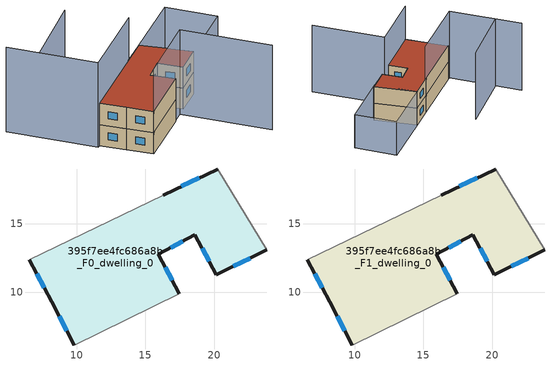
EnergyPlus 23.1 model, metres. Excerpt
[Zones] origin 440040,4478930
395f7ee4fc686a8b_F0_dwelling_0
 floor ground (EU_floor_Construction): 20.26,18.98 23.85,13.09 20.17,11.28 18.61,14.2 15.96,12.78 17.47,9.91 9.83,6.17 8.17,9.31 6.53,12.39 16.29,17.08 z0
 wall outside (EU_wall_Construction): 17.47,9.91 15.96,12.78 18.61,14.2 20.17,11.28 23.85,13.09 / 6.53,12.39 8.17,9.31 9.83,6.17 / 20.26,18.98 16.29,17.08 z0:3
 wall adiabatic (EU_wall_Construction): 23.85,13.09 20.26,18.98 / 9.83,6.17 17.47,9.91 / 16.29,17.08 6.53,12.39 z0:3
 window (EU_Window_Construction): 21.4,11.88 22.62,12.48 / 19.14,13.22 19.65,12.25 / 16.84,13.25 17.72,13.72 / 16.96,10.87 16.46,11.82 / 8.73,8.26 9.28,7.22 / 7.08,11.36 7.62,10.34 / 18.93,18.35 17.62,17.72 z1:2
395f7ee4fc686a8b_F1_dwelling_0
 floor to 395f7ee4fc686a8b_F0_dwelling_0 (EU_floor_Construction): 20.26,18.98 23.85,13.09 20.17,11.28 18.61,14.2 15.96,12.78 17.47,9.91 9.83,6.17 8.17,9.31 6.53,12.39 16.29,17.08 z3
 wall outside (EU_wall_Construction): 17.47,9.91 15.96,12.78 18.61,14.2 20.17,11.28 23.85,13.09 / 6.53,12.39 8.17,9.31 9.83,6.17 / 20.26,18.98 16.29,17.08 z3:6
 wall adiabatic (EU_wall_Construction): 23.85,13.09 20.26,18.98 / 9.83,6.17 17.47,9.91 / 16.29,17.08 6.53,12.39 z3:6
 window (EU_Window_Construction): 21.4,11.88 22.62,12.48 / 19.14,13.22 19.65,12.25 / 16.84,13.25 17.72,13.72 / 16.96,10.87 16.46,11.82 / 8.73,8.26 9.28,7.22 / 7.08,11.36 7.62,10.34 / 18.93,18.35 17.62,17.72 z4:5
 roof outside (EU_roof_Construction): 20.17,11.28 23.85,13.09 20.26,18.98 16.29,17.08 6.53,12.39 8.17,9.31 9.83,6.17 17.47,9.91 15.96,12.78 18.61,14.2 z6
shading: 9.83,6.16 19.02,10.69 / 19.02,10.69 24.29,-0.01 / 16.77,17.31 6.18,12.22 / 6.18,12.22 0.99,23.01 / 12.58,24.25 2.98,19.15 z0:12; 20.26,18.98 29.15,23.27 / 29.15,23.27 32.16,17.03 / 32.16,17.03 23.27,12.74 / 23.27,12.74 20.26,18.98 z0:6
[Building]
EU S2 Campaign: North Axis=0; Terrain=City; Solar Distribution=FullExterior
[Site:Location]
Madrid: Latitude=40.5; Longitude=-3.5; Time Zone=1; Elevation=609
[SizingPeriod:WeatherFileDays]
AnnualSizingPeriod: Begin Month=1; Begin Day of Month=1; End Month=12; End Day of Month=31; Day of Week for Start Day=Monday; Use Weather File Daylight Saving Period=No; Use Weather File Rain and Snow Indicators=No
[MATERIAL]
EU_InternalMass_Material: Roughness=MediumRough; Thickness=0.1; Conductivity=1; Density=1800; Specific Heat=900; Thermal Absorptance=0.9; Solar Absorptance=0.7; Visible Absorptance=0.7
[MATERIAL:NOMASS] Roughness=MediumRough; Thermal Absorptance=0.9; Solar Absorptance=0.7; Visible Absorptance=0.7
Name | Thermal Resistance
EU_wall_NoMass | 0.459673
EU_roof_NoMass | 0.495815
EU_floor_NoMass | 0.788942
[WINDOWMATERIAL:SIMPLEGLAZINGSYSTEM]
EU_Window_SimpleGlazing: UFactor=4.26103; Solar Heat Gain Coefficient=0.85; Visible Transmittance=0.85
[CONSTRUCTION]
EU_wall_Construction: EU_wall_NoMass
EU_roof_Construction: EU_roof_NoMass
EU_floor_Construction: EU_floor_NoMass
EU_Window_Construction: EU_Window_SimpleGlazing
EU_InternalMass_Construction: EU_InternalMass_Material
[ZONE] Type=1; Multiplier=1; Ceiling Height=autocalculate; Floor Area=autocalculate; Part of Total Floor Area=Yes
Name | Volume
395f7ee4fc686a8b_F0_dwelling_0 | 292.748
395f7ee4fc686a8b_F1_dwelling_0 | 292.747
[INTERNALMASS] Construction=EU_InternalMass_Construction; Surface Area=97.5826
Name | Zone or ZoneList
395f7ee4fc686a8b_F0_dwelling_0_EU_InternalMass | 395f7ee4fc686a8b_F0_dwelling_0
395f7ee4fc686a8b_F1_dwelling_0_EU_InternalMass | 395f7ee4fc686a8b_F1_dwelling_0
[OTHEREQUIPMENT] Fuel Type=Electricity; Design Level Calculation Method=Watts/Area; Power per Zone Floor Area=1; Fraction Latent=0; Fraction Radiant=0; Fraction Lost=0; Carbon Dioxide Generation Rate=0; EndUse Subcategory=EU_Step8_InternalGains
Name | Zone or ZoneList or Space or SpaceList | Schedule
EU_Step8_InternalGain_395f7ee4fc686a8b_F0_dwelling_0_f000 | 395f7ee4fc686a8b_F0_dwelling_0 | EU_Step8_GainSchedule_395f7ee4fc686a8b_F0_dwelling_0_f000
EU_Step8_InternalGain_395f7ee4fc686a8b_F1_dwelling_0_f000 | 395f7ee4fc686a8b_F1_dwelling_0 | EU_Step8_GainSchedule_395f7ee4fc686a8b_F1_dwelling_0_f000
[ZONEVENTILATION:DESIGNFLOWRATE] Schedule=EU_AlwaysOn; Design Flow Rate Calculation Method=AirChanges/Hour; Air Changes per Hour=0.719161; Ventilation Type=Natural; Fan Pressure Rise=0; Fan Total Efficiency=1; Constant Term Coefficient=1; Temperature Term Coefficient=0; Velocity Term Coefficient=0; Velocity Squared Term Coefficient=0; Minimum Indoor Temperature=-100; Maximum Indoor Temperature=100; Delta Temperature=-100; Minimum Outdoor Temperature=-100; Maximum Outdoor Temperature=100; Maximum Wind Speed=40
Name | Zone or ZoneList or Space or SpaceList
EU_ConstantAir_395f7ee4fc686a8b_F0_dwelling_0 | 395f7ee4fc686a8b_F0_dwelling_0
EU_ConstantAir_395f7ee4fc686a8b_F1_dwelling_0 | 395f7ee4fc686a8b_F1_dwelling_0
[HVACTEMPLATE:THERMOSTAT] Constant Heating Setpoint=20; Constant Cooling Setpoint=50
EU_HeatOnly_395f7ee4fc686a8b_F0_dwelling_0; EU_HeatOnly_395f7ee4fc686a8b_F1_dwelling_0
[HVACTEMPLATE:ZONE:IDEALLOADSAIRSYSTEM] System Availability Schedule=EU_AlwaysOn; Maximum Heating Supply Air Temperature=50; Minimum Cooling Supply Air Temperature=13; Maximum Heating Supply Air Humidity Ratio=0.0156; Minimum Cooling Supply Air Humidity Ratio=0.0077; Heating Limit=NoLimit; Cooling Limit=NoLimit; Heating Availability Schedule=EU_AlwaysOn; Cooling Availability Schedule=EU_CoolingOff; Dehumidification Control Type=ConstantSensibleHeatRatio; Cooling Sensible Heat Ratio=0.7; Dehumidification Setpoint=60; Humidification Control Type=None; Humidification Setpoint=30; Outdoor Air Method=None; Outdoor Air Flow Rate per Person=0.00944; Outdoor Air Flow Rate per Zone Floor Area=0; Outdoor Air Flow Rate per Zone=0; Demand Controlled Ventilation Type=None; Outdoor Air Economizer Type=NoEconomizer; Heat Recovery Type=None; Sensible Heat Recovery Effectiveness=0.7; Latent Heat Recovery Effectiveness=0.65
Name | Template Thermostat
395f7ee4fc686a8b_F0_dwelling_0 | EU_HeatOnly_395f7ee4fc686a8b_F0_dwelling_0
395f7ee4fc686a8b_F1_dwelling_0 | EU_HeatOnly_395f7ee4fc686a8b_F1_dwelling_0
[SIZING:ZONE] Zone Cooling Design Supply Air Temperature Input Method=SupplyAirTemperature; Zone Cooling Design Supply Air Temperature=13; Zone Heating Design Supply Air Temperature Input Method=SupplyAirTemperature; Zone Heating Design Supply Air Temperature=50; Zone Cooling Design Supply Air Humidity Ratio=0.008; Zone Heating Design Supply Air Humidity Ratio=0.008; Cooling Design Air Flow Method=DesignDay; Cooling Design Air Flow Rate=0; Cooling Minimum Air Flow per Zone Floor Area=0.000762; Cooling Minimum Air Flow=0; Cooling Minimum Air Flow Fraction=0.2; Heating Design Air Flow Method=DesignDay; Heating Design Air Flow Rate=0; Heating Maximum Air Flow per Zone Floor Area=0.002032; Heating Maximum Air Flow=0.141576; Heating Maximum Air Flow Fraction=0.3; Account for Dedicated Outdoor Air System=No; Dedicated Outdoor Air System Control Strategy=NeutralSupplyAir; Dedicated Outdoor Air Low Setpoint Temperature for Design=autosize; Dedicated Outdoor Air High Setpoint Temperature for Design=autosize; Zone Load Sizing Method=Sensible Load Only No Latent Load; Zone Latent Cooling Design Supply Air Humidity Ratio Input Method=HumidityRatioDifference; Zone Cooling Design Supply Air Humidity Ratio Difference=0.005; Zone Latent Heating Design Supply Air Humidity Ratio Input Method=HumidityRatioDifference; Zone Humidification Design Supply Air Humidity Ratio Difference=0.005
395f7ee4fc686a8b_F0_dwelling_0; 395f7ee4fc686a8b_F1_dwelling_0
[SCHEDULE:CONSTANT]
Name | Hourly Value
EU_AlwaysOn | 1
EU_CoolingOff | 0
[SCHEDULE:FILE] Column Number=1; Rows to Skip at Top=0; Number of Hours of Data=8760; Column Separator=Comma; Interpolate to Timestep=No; Minutes per Item=60; Adjust Schedule for Daylight Savings=Yes
Name | File
EU_Step8_GainSchedule_395f7ee4fc686a8b_F0_dwelling_0_f000 | ../../schedules/395f7ee4fc686a8b/395f7ee4fc686a8b_F0_dwelling_0_f000_gain.csv
EU_Step8_GainSchedule_395f7ee4fc686a8b_F1_dwelling_0_f000 | ../../schedules/395f7ee4fc686a8b/395f7ee4fc686a8b_F1_dwelling_0_f000_gain.csv
